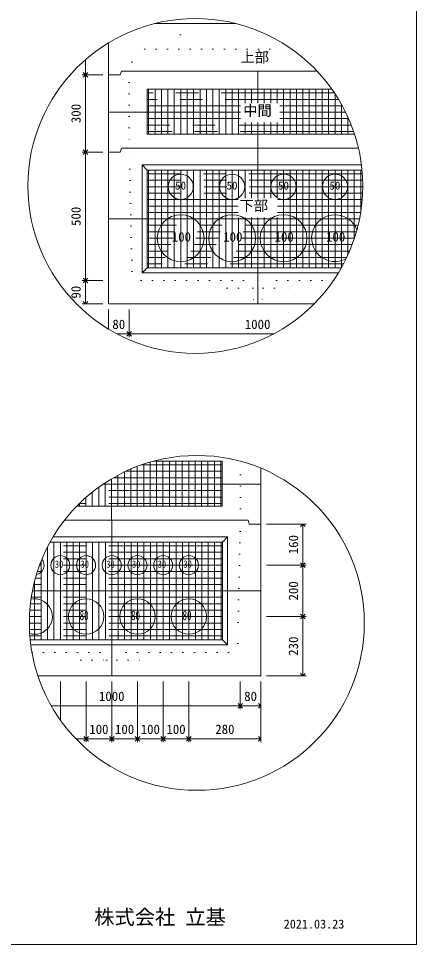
# Model space of a CAD drawing. Units: millimetres, scale not verified. Extents: x -4890 to 4890, y -2329 to 2329.
# Drawn here: x -2944 to -1830, y -1946 to 648 of the extents above; entities that cross this region are included whole.
import ezdxf
from ezdxf.enums import TextEntityAlignment as Align

# ---------------------------------------------------------------- set-up
doc = ezdxf.new("R2010")
doc.units = ezdxf.units.MM
doc.header["$LTSCALE"] = 10
for name, pattern in [('DASHED1', [1.8, 1.2, -0.6]), ('USER2', [50.8, 31.75, -6.35, 6.35, -6.35]), ('USER5', [3.185, 0.01, -3.175])]:
    doc.linetypes.add(name, pattern=pattern)
for name, color, linetype, lineweight in [('0-2_waku', 7, 'Continuous', 18), ('0-3_gaikei', 7, 'Continuous', 18), ('0-4_kakure', 7, 'DASHED1', 5), ('0-5_sunpou', 7, 'Continuous', 5), ('0-8_hole', 7, 'Continuous', 18), ('0-9_uchigawa', 6, 'Continuous', 18), ('0-E_文字１', 7, 'Continuous', 18), ('0-F_コア部分\u3000寸法補助線3', 150, 'USER2', 18), ('1-0_コア部分\u3000寸法補助線2', 150, 'USER2', 18), ('1-1_コア部分\u3000中心補助線', 1, 'Continuous', 18), ('1-2_コア部分\u3000寸法補助線', 7, 'USER2', 5), ('1-3_uchigawa2', 6, 'USER2', 18)]:
    doc.layers.add(name, color=color, linetype=linetype, lineweight=lineweight)
doc.styles.add('ＭＳ ゴシック', font='')
doc.styles.get('ＭＳ ゴシック').set_extended_font_data('MS Gothic')

# ---------------------------------------------------------------- blocks, each defined once
blk = doc.blocks.new('_Open90')
at = {"layer": '0-5_sunpou'}
blk.add_line((0, 0), (-1, 0), dxfattribs=at)
blk.add_lwpolyline([(-0.5, 0.5), (0, 0), (-0.5, -0.5)], dxfattribs=at)

msp = doc.modelspace()

# ---------------------------------------------------------------- linework, layer by layer
at = {"layer": '0-2_waku'}
for p in [(-1830.01, 2329.37), (-4890.01, -1945.63), (-4890.01, -1945.63), (-4890.01, -1945.63), (-4890.01, -1945.63)]:
    msp.add_line(p, (-1830.01, -1945.63), dxfattribs=at)
at = {"layer": '0-3_gaikei'}
for p, q in [((-2562.75, 633.73), (-2508.71, 633.73)), ((-2562.75, 633.73), (-2508.71, 633.73)), ((-2562.75, 633.73), (-2508.71, 633.73)), ((-2335.65, 633.73), (-2562.75, 633.73)), ((-2562.71, 633.73), (-2335.65, 633.73)), ((-2562.71, 633.73), (-2335.65, 633.73)), ((-2692.31, 489.73), (-2692.31, 579.74)), ((-2656.31, 500.53), (-2659.91, 489.73)), ((-2274.09, 500.53), (-2655.69, 500.53)), ((-2108.11, 500.53), (-2274.71, 500.53)), ((-2692.31, 489.73), (-2692.31, -151.07)), ((-2659.91, 489.73), (-2692.31, 489.73)), ((-2659.91, 489.73), (-2692.31, 489.73)), ((-2659.91, 273.73), (-2692.31, 273.73)), ((-2659.91, 273.73), (-2692.31, 273.73)), ((-2656.31, 284.53), (-2659.91, 273.73)), ((-2274.09, 284.53), (-2655.69, 284.53)), ((-1992.4, 284.53), (-2274.71, 284.53)), ((-2692.31, -151.07), (-2116, -151.07)), ((-2692.31, -151.07), (-2116, -151.07)), ((-2692.31, -151.07), (-2116, -151.07)), ((-2265.61, -969.66), (-2265.61, -611.7)), ((-2301.61, -757.26), (-2298.01, -768.06)), ((-2265.61, -768.06), (-2298.01, -768.06))]:
    msp.add_line(p, q, dxfattribs=at)
for points in [[(-2889.92, -1192.86), (-2265.61, -1192.86), (-2265.61, -768.06)], [(-2880.77, -1192.86), (-2265.61, -1192.86), (-2265.61, -768.06)], [(-2301.61, -757.26), (-2683.21, -757.26), (-2815.27, -757.26)]]:
    msp.add_lwpolyline(points, dxfattribs=at)
at = {"layer": '0-4_kakure', "linetype": 'USER5', "lineweight": 18}
for p, q in [((-2490.71, 633.73), (-2490.71, 645.85)), ((-2490.71, 633.73), (-2490.71, 561.73)), ((-2626.89, 525.73), (-2590.89, 561.73)), ((-2590.89, 561.73), (-2178.62, 561.73)), ((-2626.89, 525.73), (-2634.09, 500.53)), ((-2634.09, 500.53), (-2634.09, 284.53)), ((-2626.66, -61.07), (-2634.09, 284.53)), ((-2626.66, -61.07), (-2600.91, -86.27)), ((-2600.91, -86.27), (-2274.09, -86.27)), ((-2360.49, -107.87), (-2382.09, -86.27)), ((-2062.45, -86.27), (-2274.09, -86.27)), ((-2187.69, -107.87), (-2166.09, -86.27)), ((-2360.49, -107.87), (-2288.49, -107.87)), ((-2288.49, -107.87), (-2285.61, -151.07)), ((-2259.69, -107.87), (-2262.57, -151.07)), ((-2259.69, -107.87), (-2187.69, -107.87)), ((-2323.2, -757.26), (-2323.2, -592.12)), ((-2323.2, -757.26), (-2330.64, -1102.86)), ((-2330.64, -1102.86), (-2356.38, -1128.06)), ((-2906.44, -1128.06), (-2683.2, -1128.06)), ((-2769.6, -1149.66), (-2791.2, -1128.06)), ((-2356.38, -1128.06), (-2683.2, -1128.06)), ((-2596.8, -1149.66), (-2575.2, -1128.06)), ((-2769.6, -1149.66), (-2697.6, -1149.66)), ((-2697.6, -1149.66), (-2694.72, -1192.86)), ((-2668.8, -1149.66), (-2671.68, -1192.86)), ((-2668.8, -1149.66), (-2596.8, -1149.66))]:
    msp.add_line(p, q, dxfattribs=at)
at = {"layer": '0-5_sunpou', "color": 150, "lineweight": 18}
for p, q in [((-2756.62, 532.85), (-2756.62, 502.69)), ((-2708.15, 489.73), (-2765.98, 489.73)), ((-2723.99, 489.73), (-2765.98, 489.73)), ((-2756.62, 476.77), (-2756.62, 286.69)), ((-2708.15, 273.73), (-2765.98, 273.73)), ((-2708.15, 273.73), (-2765.98, 273.73)), ((-2756.62, 260.77), (-2756.62, -73.31)), ((-2708.15, -86.27), (-2765.98, -86.27)), ((-2723.99, -86.27), (-2765.98, -86.27)), ((-2756.62, -99.23), (-2756.62, -138.11)), ((-2708.15, -151.07), (-2765.98, -151.07)), ((-2692.31, -166.91), (-2692.31, -222.12)), ((-2634.71, -166.91), (-2634.71, -244.97)), ((-2634.71, -166.91), (-2634.71, -244.97)), ((-2668.52, -235.61), (-2647.67, -235.61)), ((-2621.75, -235.61), (-2229.88, -235.61)), ((-2249.77, -768.06), (-2138.45, -768.06)), ((-2147.81, -781.02), (-2147.81, -870.3)), ((-2249.77, -883.26), (-2138.45, -883.26)), ((-2249.77, -883.26), (-2138.45, -883.26)), ((-2147.81, -896.22), (-2147.81, -1014.3)), ((-2249.77, -1027.26), (-2138.45, -1027.26)), ((-2249.77, -1027.26), (-2138.45, -1027.26)), ((-2147.81, -1040.22), (-2147.81, -1179.9)), ((-2249.77, -1192.86), (-2138.45, -1192.86)), ((-2827.2, -1208.7), (-2827.2, -1316.5)), ((-2755.2, -1208.7), (-2755.2, -1379.16)), ((-2755.2, -1208.7), (-2755.2, -1379.16)), ((-2683.2, -1208.7), (-2683.2, -1379.16)), ((-2683.2, -1208.7), (-2683.2, -1379.16)), ((-2611.2, -1208.7), (-2611.2, -1379.16)), ((-2611.2, -1208.7), (-2611.2, -1379.16)), ((-2539.2, -1208.7), (-2539.2, -1379.16)), ((-2539.2, -1208.7), (-2539.2, -1379.16)), ((-2467.2, -1208.7), (-2467.2, -1379.16)), ((-2467.2, -1208.7), (-2467.2, -1379.16)), ((-2323.21, -1208.7), (-2323.21, -1286.76)), ((-2323.21, -1208.7), (-2323.21, -1286.76)), ((-2265.61, -1208.7), (-2265.61, -1286.76)), ((-2265.61, -1208.7), (-2265.61, -1379.16)), ((-2852.17, -1277.4), (-2336.17, -1277.4)), ((-2310.25, -1277.4), (-2278.57, -1277.4)), ((-2783.07, -1369.8), (-2768.16, -1369.8)), ((-2742.24, -1369.8), (-2696.16, -1369.8)), ((-2670.24, -1369.8), (-2624.16, -1369.8)), ((-2598.24, -1369.8), (-2552.16, -1369.8)), ((-2526.24, -1369.8), (-2480.16, -1369.8)), ((-2454.24, -1369.8), (-2278.57, -1369.8))]:
    msp.add_line(p, q, dxfattribs=at)
for centre in [(-2449.2, 178.81), (-2445, -1044.91)]:
    msp.add_circle(centre, 468.88, dxfattribs=at)
at = {"layer": '0-8_hole'}
for centre, radius in [((-2490.09, 176.53), 35.28), ((-2346.09, 176.53), 35.28), ((-2202.09, 176.53), 35.28), ((-2058.09, 176.53), 35.28), ((-2490.09, 32.53), 65.52), ((-2346.09, 32.53), 65.52), ((-2202.09, 32.53), 65.52), ((-2827.2, -883.26), 26.64), ((-2755.2, -883.26), 26.64), ((-2683.2, -883.26), 26.64), ((-2611.2, -883.26), 26.64), ((-2539.2, -883.26), 26.64), ((-2467.2, -883.26), 26.64), ((-2755.2, -1027.26), 49.68), ((-2611.2, -1027.26), 49.68), ((-2467.2, -1027.26), 49.68)]:
    msp.add_circle(centre, radius, dxfattribs=at)
for centre, radius, start, end in [((-2058.09, 32.53), 65.52, 20.66629, 298.32089), ((-2899.2, -883.26), 26.64, 281.59033, 39.2294), ((-2899.2, -1027.26), 49.68, 253.99064, 101.55918)]:
    msp.add_arc(centre, radius, start, end, dxfattribs=at)
at = {"layer": '0-9_uchigawa'}
for p, q in [((-2598.09, 237.73), (-2583.69, 223.33)), ((-2598.09, -64.67), (-2598.09, 237.73)), ((-2583.69, 223.33), (-2274.09, 223.33)), ((-2583.69, -50.27), (-2583.69, 223.33)), ((-2274.09, 223.33), (-1982.44, 223.33)), ((-2598.09, -64.67), (-2583.69, -50.27)), ((-2583.69, -50.27), (-2040.1, -50.27)), ((-2598.09, -64.67), (-2048.5, -64.67)), ((-2373.6, -1092.06), (-2373.6, -818.46)), ((-2359.2, -1106.46), (-2359.2, -804.06)), ((-2911.5, -1092.06), (-2373.6, -1092.06)), ((-2909.81, -1106.46), (-2359.2, -1106.46)), ((-2359.2, -1106.46), (-2373.6, -1092.06))]:
    msp.add_line(p, q, dxfattribs=at)
for points in [[(-2598.09, 237.73), (-2274.09, 237.73), (-1984.04, 237.73)], [(-2855.56, -818.46), (-2683.2, -818.46), (-2373.6, -818.46), (-2359.2, -804.06)], [(-2847.29, -804.06), (-2683.2, -804.06), (-2359.2, -804.06)]]:
    msp.add_lwpolyline(points, dxfattribs=at)
at = {"layer": '0-F_コア部分\u3000寸法補助線3'}
for p, q in [((-2580.09, 324.13), (-2580.09, 450.13)), ((-2544.09, 324.13), (-2544.09, 450.13)), ((-2508.09, 324.13), (-2508.09, 450.13)), ((-2472.09, 324.13), (-2472.09, 450.13)), ((-2436.09, 324.13), (-2436.09, 450.13)), ((-2400.09, 324.13), (-2400.09, 450.13)), ((-2364.09, 324.13), (-2364.09, 450.13)), ((-2328.09, 324.13), (-2328.09, 450.13)), ((-2292.09, 410.36), (-2292.09, 450.13)), ((-2256.09, 410.36), (-2256.09, 450.13)), ((-2220.09, 410.36), (-2220.09, 450.13)), ((-2184.09, 324.13), (-2184.09, 450.13)), ((-2148.09, 324.13), (-2148.09, 450.13)), ((-2112.09, 324.13), (-2112.09, 450.13)), ((-2076.09, 324.13), (-2076.09, 450.13)), ((-2323.09, 403.33), (-2583.69, 403.33)), ((-2037.58, 403.33), (-2212.93, 403.33)), ((-2040.09, 324.13), (-2040.09, 407.88)), ((-2323.09, 367.33), (-2583.69, 367.33)), ((-2019.89, 367.33), (-2212.93, 367.33)), ((-2292.09, 324.13), (-2292.09, 356.45)), ((-2256.09, 324.13), (-2256.09, 356.45)), ((-2220.09, 324.13), (-2220.09, 356.45)), ((-2004.09, 324.13), (-2004.09, 326.2)), ((-1981.54, 212.53), (-2583.69, 212.53)), ((-2580.09, -50.27), (-2580.09, 223.33)), ((-2544.09, -50.27), (-2544.09, 223.33)), ((-2508.09, -50.27), (-2508.09, 223.33)), ((-2472.09, -50.27), (-2472.09, 223.33)), ((-2436.09, -50.27), (-2436.09, 223.33)), ((-2400.09, -50.27), (-2400.09, 223.33)), ((-2364.09, -50.27), (-2364.09, 223.33)), ((-2328.09, 144.56), (-2328.09, 223.33)), ((-2292.09, 144.56), (-2292.09, 223.33)), ((-2256.09, 144.56), (-2256.09, 223.33)), ((-2220.09, 144.56), (-2220.09, 223.33)), ((-2184.09, -50.27), (-2184.09, 223.33)), ((-2148.09, -50.27), (-2148.09, 223.33)), ((-2112.09, -50.27), (-2112.09, 223.33)), ((-2076.09, -50.27), (-2076.09, 223.33)), ((-2040.09, -50.27), (-2040.09, 223.33)), ((-2004.09, 31.42), (-2004.09, 223.33)), ((-1980.33, 176.53), (-2583.69, 176.53)), ((-2329.71, 140.53), (-2583.69, 140.53)), ((-1981.89, 140.53), (-2219.55, 140.53)), ((-2329.71, 104.53), (-2583.69, 104.53)), ((-1986.25, 104.53), (-2219.55, 104.53)), ((-2328.09, -50.27), (-2328.09, 90.65)), ((-2292.09, -50.27), (-2292.09, 90.65)), ((-2256.09, -50.27), (-2256.09, 90.65)), ((-2220.09, -50.27), (-2220.09, 90.65)), ((-1993.48, 68.53), (-2583.69, 68.53)), ((-2003.73, 32.53), (-2583.69, 32.53)), ((-2017.21, -3.47), (-2583.69, -3.47)), ((-2034.23, -39.47), (-2583.69, -39.47)), ((-2557.82, -717.66), (-2557.82, -591.66)), ((-2521.82, -717.66), (-2521.82, -591.66)), ((-2485.82, -717.66), (-2485.82, -591.66)), ((-2449.82, -717.66), (-2449.82, -591.66)), ((-2413.82, -717.66), (-2413.82, -591.66)), ((-2377.82, -717.66), (-2377.82, -591.66)), ((-2629.82, -717.66), (-2629.82, -613.99)), ((-2593.82, -717.66), (-2593.82, -600.28)), ((-2374.22, -638.46), (-2678.76, -638.46)), ((-2665.82, -717.66), (-2665.82, -631.29)), ((-2701.82, -717.66), (-2701.82, -652.62)), ((-2737.82, -717.66), (-2737.82, -678.71)), ((-2374.22, -674.46), (-2732.42, -674.46)), ((-2773.82, -717.66), (-2773.82, -710.66)), ((-2373.6, -829.26), (-2861.34, -829.26)), ((-2845.2, -1092.06), (-2845.2, -818.46)), ((-2809.2, -1092.06), (-2809.2, -818.46)), ((-2773.2, -1092.06), (-2773.2, -818.46)), ((-2737.2, -1092.06), (-2737.2, -818.46)), ((-2701.2, -1092.06), (-2701.2, -818.46)), ((-2665.2, -1092.06), (-2665.2, -818.46)), ((-2629.2, -1092.06), (-2629.2, -818.46)), ((-2593.2, -1092.06), (-2593.2, -818.46)), ((-2557.2, -1092.06), (-2557.2, -818.46)), ((-2521.2, -1092.06), (-2521.2, -818.46)), ((-2485.2, -1092.06), (-2485.2, -818.46)), ((-2449.2, -1092.06), (-2449.2, -818.46)), ((-2413.2, -1092.06), (-2413.2, -818.46)), ((-2377.2, -1092.06), (-2377.2, -818.46)), ((-2881.2, -1092.06), (-2881.2, -872.95)), ((-2373.6, -865.26), (-2878.09, -865.26)), ((-2373.6, -901.26), (-2891.33, -901.26)), ((-2373.6, -937.26), (-2901.35, -937.26)), ((-2373.6, -973.26), (-2908.37, -973.26)), ((-2373.6, -1009.26), (-2912.52, -1009.26)), ((-2373.6, -1045.26), (-2913.87, -1045.26)), ((-2373.6, -1081.26), (-2912.46, -1081.26))]:
    msp.add_line(p, q, dxfattribs=at)
at = {"layer": '1-0_コア部分\u3000寸法補助線2'}
for p, q in [((-2562.09, 324.13), (-2562.09, 450.13)), ((-2526.09, 324.13), (-2526.09, 450.13)), ((-2490.09, 324.13), (-2490.09, 450.13)), ((-2454.09, 324.13), (-2454.09, 450.13)), ((-2382.09, 324.13), (-2382.09, 450.13)), ((-2310.09, 410.36), (-2310.09, 450.13)), ((-2238.09, 410.36), (-2238.09, 450.13)), ((-2166.09, 324.13), (-2166.09, 450.13)), ((-2094.09, 324.13), (-2094.09, 450.13)), ((-2047.92, 421.33), (-2583.69, 421.33)), ((-2022.09, 324.13), (-2022.09, 372.26)), ((-2012.43, 349.33), (-2583.69, 349.33)), ((-2310.09, 324.13), (-2310.09, 356.45)), ((-2238.09, 324.13), (-2238.09, 356.45)), ((-2526.09, -50.27), (-2526.09, 223.33)), ((-2490.09, -50.27), (-2490.09, 223.33)), ((-2454.09, -50.27), (-2454.09, 223.33)), ((-2382.09, -50.27), (-2382.09, 223.33)), ((-2310.09, 144.56), (-2310.09, 223.33)), ((-2238.09, 144.56), (-2238.09, 223.33)), ((-2166.09, -50.27), (-2166.09, 223.33)), ((-2094.09, -50.27), (-2094.09, 223.33)), ((-2022.09, -14.64), (-2022.09, 223.33)), ((-1980.59, 194.53), (-2583.69, 194.53)), ((-2329.71, 122.53), (-2583.69, 122.53)), ((-1983.72, 122.53), (-2219.55, 122.53)), ((-2310.09, -50.27), (-2310.09, 90.65)), ((-2238.09, -50.27), (-2238.09, 90.65)), ((-1998.22, 50.53), (-2583.69, 50.53)), ((-2025.25, -21.47), (-2583.69, -21.47)), ((-2575.82, -717.66), (-2575.82, -594.65)), ((-2503.82, -717.66), (-2503.82, -591.66)), ((-2431.82, -717.66), (-2431.82, -591.66)), ((-2647.82, -717.66), (-2647.82, -622.17)), ((-2374.22, -620.46), (-2644.22, -620.46)), ((-2719.82, -717.66), (-2719.82, -665.02)), ((-2374.22, -692.46), (-2754.23, -692.46)), ((-2791.2, -1092.06), (-2791.2, -818.46)), ((-2719.2, -1092.06), (-2719.2, -818.46)), ((-2647.2, -1092.06), (-2647.2, -818.46)), ((-2575.2, -1092.06), (-2575.2, -818.46)), ((-2503.2, -1092.06), (-2503.2, -818.46)), ((-2431.2, -1092.06), (-2431.2, -818.46)), ((-2373.6, -847.26), (-2870.18, -847.26)), ((-2863.2, -1092.06), (-2863.2, -832.9)), ((-2899.2, -1092.06), (-2899.2, -928.54)), ((-2373.6, -919.26), (-2896.72, -919.26)), ((-2373.6, -991.26), (-2910.79, -991.26)), ((-2373.6, -1063.26), (-2913.51, -1063.26))]:
    msp.add_line(p, q, dxfattribs=at)
at = {"layer": '1-1_コア部分\u3000中心補助線'}
for p, q in [((-2274.09, 410.36), (-2274.09, 500.53)), ((-2323.09, 385.33), (-2692.31, 385.33)), ((-2028.26, 385.33), (-2212.93, 385.33)), ((-2274.09, 284.53), (-2274.09, 356.45)), ((-2274.09, 144.56), (-2274.09, 284.53)), ((-2691.69, 86.53), (-1989.5, 86.53)), ((-2274.09, -151.07), (-2274.09, 90.65)), ((-2683.82, -757.26), (-2683.82, -641.41)), ((-2266.83, -656.46), (-2707.59, -656.46)), ((-2683.2, -1192.86), (-2683.2, -757.26)), ((-2905.22, -955.26), (-2265.6, -955.26))]:
    msp.add_line(p, q, dxfattribs=at)
at = {"layer": '1-2_コア部分\u3000寸法補助線'}
for p, q in [((-2562.09, 324.13), (-2562.09, 450.13)), ((-2490.09, 324.13), (-2490.09, 450.13)), ((-2418.09, 324.13), (-2418.09, 450.13)), ((-2346.09, 324.13), (-2346.09, 450.13)), ((-2202.09, 324.13), (-2202.09, 450.13)), ((-2130.09, 324.13), (-2130.09, 450.13)), ((-2059.36, 439.33), (-2583.69, 439.33)), ((-2058.09, 324.13), (-2058.09, 437.42)), ((-2005.83, 331.33), (-2583.69, 331.33)), ((-2562.09, -50.27), (-2562.09, 223.33)), ((-2490.09, -50.27), (-2490.09, 223.33)), ((-2418.09, -50.27), (-2418.09, 223.33)), ((-2346.09, -50.27), (-2346.09, 223.33)), ((-2202.09, -50.27), (-2202.09, 223.33)), ((-2130.09, -50.27), (-2130.09, 223.33)), ((-2058.09, -50.27), (-2058.09, 223.33)), ((-1986.09, 105.5), (-1986.09, 223.33)), ((-1980.76, 158.53), (-2583.69, 158.53)), ((-2010.05, 14.53), (-2583.69, 14.53)), ((-2539.82, -717.66), (-2539.82, -591.66)), ((-2467.82, -717.66), (-2467.82, -591.66)), ((-2395.82, -717.66), (-2395.82, -591.66)), ((-2611.82, -717.66), (-2611.82, -606.71)), ((-2374.22, -602.46), (-2600.19, -602.46)), ((-2755.82, -717.66), (-2755.82, -693.86)), ((-2374.22, -710.46), (-2773.61, -710.46)), ((-2827.2, -1092.06), (-2827.2, -818.46)), ((-2755.2, -1092.06), (-2755.2, -818.46)), ((-2611.2, -1092.06), (-2611.2, -818.46)), ((-2539.2, -1092.06), (-2539.2, -818.46)), ((-2467.2, -1092.06), (-2467.2, -818.46)), ((-2395.2, -1092.06), (-2395.2, -818.46)), ((-2373.6, -883.26), (-2885.13, -883.26)), ((-2899.2, -1092.06), (-2899.2, -928.54)), ((-2373.6, -1027.26), (-2913.54, -1027.26))]:
    msp.add_line(p, q, dxfattribs=at)
at = {"layer": '1-3_uchigawa2'}
for p, q in [((-2583.69, 450.13), (-2274.09, 450.13)), ((-2583.69, 450.13), (-2583.69, 324.13)), ((-2066.8, 450.13), (-2274.09, 450.13)), ((-2583.69, 324.13), (-2274.09, 324.13)), ((-2003.41, 324.13), (-2274.09, 324.13)), ((-2374.22, -591.66), (-2565.04, -591.66)), ((-2374.22, -591.66), (-2374.22, -717.66)), ((-2780.78, -717.66), (-2683.82, -717.66)), ((-2374.22, -717.66), (-2683.82, -717.66))]:
    msp.add_line(p, q, dxfattribs=at)

# ---------------------------------------------------------------- block references
at = {"layer": '0-5_sunpou', "xscale": 12.96, "yscale": 12.96}
for p, rotation in [((-2756.62, 489.73), 270), ((-2756.62, 489.73), 90), ((-2756.62, 273.73), 270), ((-2756.62, 273.73), 90), ((-2756.62, -86.27), 270), ((-2756.62, -86.27), 90), ((-2756.62, -151.07), 270), ((-2634.71, -235.61), 180), ((-2147.81, -768.06), 90), ((-2147.81, -883.26), 270), ((-2147.81, -883.26), 90), ((-2147.81, -1027.26), 270), ((-2147.81, -1027.26), 90), ((-2147.81, -1192.86), 270), ((-2323.21, -1277.4), 180), ((-2755.2, -1369.8), 180), ((-2683.2, -1369.8), 180), ((-2611.2, -1369.8), 180), ((-2539.2, -1369.8), 180), ((-2467.2, -1369.8), 180)]:
    msp.add_blockref('_Open90', p, dxfattribs=dict(at, rotation=rotation))
for p in [(-2634.71, -235.61), (-2323.21, -1277.4), (-2265.61, -1277.4), (-2755.2, -1369.8), (-2683.2, -1369.8), (-2611.2, -1369.8), (-2539.2, -1369.8), (-2467.2, -1369.8), (-2265.61, -1369.8)]:
    msp.add_blockref('_Open90', p, dxfattribs=at)

# ---------------------------------------------------------------- texts
at = {"layer": '0-5_sunpou', "style": 'ＭＳ ゴシック'}
for s, p in [('300', (-2762.38, 354.73)), ('500', (-2762.38, 66.73)), ('90', (-2762.38, -136.67)), ('160', (-2153.57, -852.66)), ('200', (-2153.57, -982.26)), ('230', (-2153.57, -1137.06))]:
    msp.add_text(s, height=26.39, rotation=90, dxfattribs=at).set_placement(p, align=Align.BOTTOM_LEFT)
for s, p in [('80', (-2681.51, -229.85)), ('1000', (-2310.71, -229.85)), ('1000', (-2719.21, -1271.64)), ('80', (-2312.41, -1271.64)), ('100', (-2746.2, -1364.04)), ('100', (-2674.2, -1364.04)), ('100', (-2602.2, -1364.04)), ('100', (-2530.2, -1364.04)), ('280', (-2393.4, -1364.04))]:
    msp.add_text(s, height=26.39, dxfattribs=at).set_placement(p, align=Align.BOTTOM_LEFT)
at = {"layer": '0-E_文字１', "style": 'ＭＳ ゴシック'}
for s, height, p in [('上部', 29.33, (-2322.9, 516.09)), ('中間', 29.33, (-2315.18, 366.62)), ('50', 22.43, (-2505.64, 161.88)), ('50', 22.43, (-2361.64, 161.88)), ('50', 22.43, (-2217.64, 161.88)), ('50', 22.43, (-2073.64, 161.88)), ('下部', 29.33, (-2325.41, 100.37)), ('100', 26.39, (-2515.25, 15.12)), ('100', 26.39, (-2371.25, 15.12)), ('100', 26.39, (-2227.25, 15.12)), ('100', 26.39, (-2083.25, 15.12)), ('株式会社 立基', 41.57, (-2732.23, -1902.15)), ('2021.03.23', 24.94, (-2201.72, -1908.36))]:
    msp.add_text(s, height=height, dxfattribs=at).set_placement(p, align=Align.BOTTOM_LEFT)
at = {"layer": '0-E_文字１', "style": 'ＭＳ ゴシック', "width": 0.7}
for s, height, p in [('30', 20.19, (-2842.33, -896.6)), ('30', 20.19, (-2770.33, -896.6)), ('30', 20.19, (-2698.33, -896.6)), ('30', 20.19, (-2626.33, -896.6)), ('30', 20.19, (-2554.33, -896.6)), ('30', 20.19, (-2482.33, -896.6)), ('80', 26.39, (-2773.25, -1045.03)), ('80', 26.39, (-2629.25, -1045.03)), ('80', 26.39, (-2485.25, -1045.03))]:
    msp.add_text(s, height=height, dxfattribs=at).set_placement(p, align=Align.BOTTOM_LEFT)

doc.saveas('drawing.dxf')
